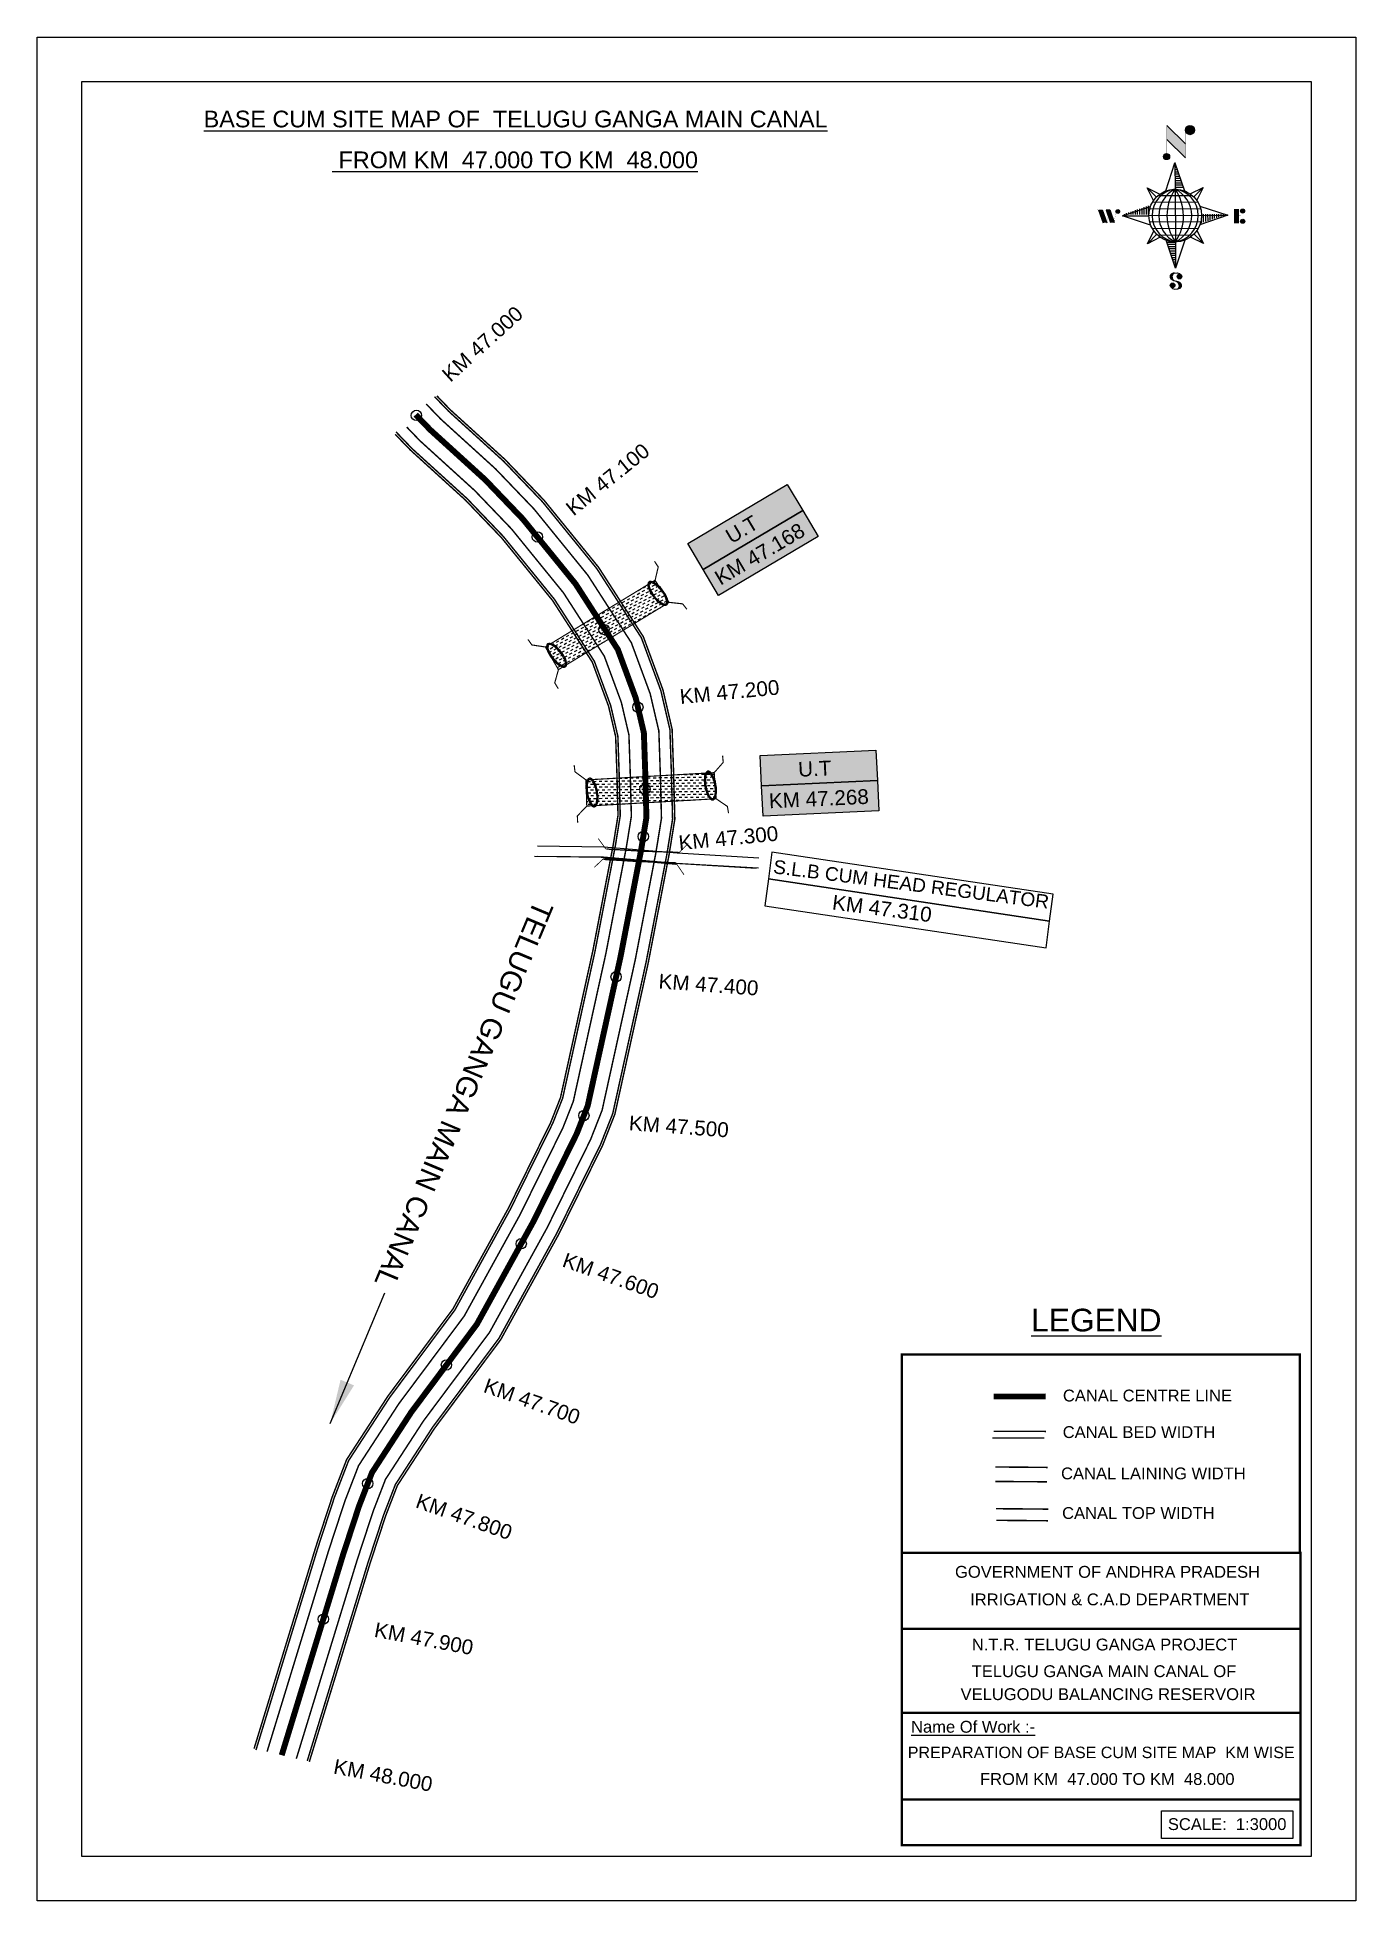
# Model space of a CAD drawing. Header units: inches. Extents: x 266041 to 266932, y 1722249 to 1723509.
import ezdxf

# ---------------------------------------------------------------- set-up
doc = ezdxf.new("R2010")
doc.units = ezdxf.units.IN
doc.header["$MEASUREMENT"] = 0
doc.header["$PDMODE"] = 32
doc.header["$PDSIZE"] = 7
doc.linetypes.add('ACAD_ISO02W100', pattern=[15, 12, -3])
for name, color, linetype in [('AQUADUCT', 1, 'Continuous'), ('bed with', 5, 'Continuous'), ('bord', 1, 'Continuous'), ('canal', 1, 'Continuous'), ('chainage', 7, 'Continuous'), ('FRAME 025', 7, 'Continuous'), ('laying', 4, 'Continuous'), ('lining', 4, 'Continuous'), ('ROAD', 6, 'Continuous'), ('SLB', 11, 'Continuous'), ('STREAM', 4, 'Continuous'), ('Stu coo', 3, 'Continuous'), ('TEXT', 7, 'Continuous'), ('top of bund', 1, 'Continuous'), ('UT', 173, 'ACAD_ISO02W100'), ('V', 6, 'Continuous'), ('ZSTU', 7, 'Continuous')]:
    doc.layers.add(name, color=color, linetype=linetype)
doc.styles.get("Standard").update_dxf_attribs({"font": 'arial.ttf'})
doc.dimstyles.get("Standard").update_dxf_attribs({"dimtxt": 0.18, "dimasz": 0.18, "dimexe": 0.18, "dimexo": 0.0625, "dimgap": 0.09, "dimtad": 0, "dimtih": 1, "dimtoh": 1, "dimdec": 4, "dimzin": 0, "dimdsep": 46, "dimtxsty": 'Standard', "dimcen": 0.09, "dimadec": 0, "dimazin": 0, "dimtfac": 1, "dimtdec": 4, "dimtofl": 0, "dimtmove": 0, "dimatfit": 3, "dimfxl": 0, "dimtolj": 1, "dimtzin": 0, "dimarcsym": 0})
pattern_1 = [(267.2971131487395, (-8720374.9383359, 50637915.13839893), (10.53672553373347, -0.4974314379093613), [])]
pattern_2 = [(357.2971131487395, (-8720374.9383359, 50637915.13839893), (0.4974314379093601, 10.53672553373348), [])]

# ---------------------------------------------------------------- blocks, each defined once
blk = doc.blocks.new('GGF')
at = {"layer": 'STREAM'}
h = blk.add_hatch(dxfattribs=at)
h.set_pattern_fill('DASH', color=256, scale=10, angle=-6.082734917303942, style=0)
h.set_pattern_definition([(353.9172650826961, (-115347.3726237068, 1016.387648081312), (1.375417949938526, 1.110506849590268), [1.25, -1.25])])
h.paths.add_polyline_path([(406186.8358267642, 1485623.894007653), (406186.3350356966, 1485618.16585714), (406185.8342446289, 1485612.437706626), (406242.6024607782, 1485608.895201602), (406242.8636284556, 1485614.639267362), (406243.1247961327, 1485620.383333121)])
at = {"layer": 'laying', "linetype": 'ByBlock', "extrusion": (0, 0, -1)}
for centre in [(406188.8340515448, 1485618.100544371), (406240.8092758137, 1485614.964376942)]:
    blk.add_ellipse(centre, major_axis=(0.4022038884711088, -6.365555352701567), ratio=0.3887167828476952, dxfattribs=at)
at = {"layer": 'laying', "linetype": 'ByBlock'}
for points in [[(406189.2044231551, 1485612.238788546), (406189.1301593552, 1485612.234096231), (406189.0528622998, 1485612.245618227), (406188.8631006061, 1485612.324588027), (406188.7519765225, 1485612.394145026), (406188.5122836892, 1485612.610022701), (406188.3845252309, 1485612.755754402), (406187.9901122551, 1485613.318903608), (406187.7273521348, 1485613.85898441), (406187.2895556467, 1485615.151754198), (406187.1131680161, 1485615.903753204), (406186.8806331598, 1485617.489787864), (406186.8243655579, 1485618.323341603), (406186.8412834518, 1485619.932858505), (406186.9146281564, 1485620.708349793), (406187.1740924141, 1485622.067517512), (406187.3614922329, 1485622.65073727), (406187.7140922088, 1485623.356040432), (406187.8630650354, 1485623.567618286), (406188.1141012118, 1485623.821781273), (406188.2175726035, 1485623.889167762), (406188.3951326545, 1485623.961233407), (406188.4694103668, 1485623.970225642), (406188.6399464445, 1485623.94807565), (406188.7398646418, 1485623.913414563), (406188.9754422541, 1485623.761023998), (406189.1085637353, 1485623.642922326), (406189.3815283708, 1485623.318037364), (406189.5211763898, 1485623.111945711), (406189.9516964495, 1485622.33059618), (406190.2214699374, 1485621.608086816), (406190.6248590543, 1485619.961048005), (406190.7595287117, 1485619.037350996), (406190.8632364098, 1485617.186895084), (406190.8321935693, 1485616.26108243), (406190.6143732872, 1485614.607066808), (406190.4262052957, 1485613.879561222), (406190.055177624, 1485613.01905299), (406189.9016287614, 1485612.765040143), (406189.6325239488, 1485612.445281366), (406189.5169377527, 1485612.35368761), (406189.3392356181, 1485612.260876767), (406189.2716159608, 1485612.243034084), (406189.2044231551, 1485612.238788546)], [(406241.179647424, 1485609.102621116), (406241.1053836241, 1485609.097928802), (406241.0280865688, 1485609.109450798), (406240.838324875, 1485609.188420597), (406240.7272007914, 1485609.257977597), (406240.4875079581, 1485609.473855271), (406240.3597494998, 1485609.619586973), (406239.965336524, 1485610.182736179), (406239.7025764037, 1485610.722816981), (406239.2647799156, 1485612.015586769), (406239.088392285, 1485612.767585774), (406238.8558574287, 1485614.353620435), (406238.7995898268, 1485615.187174174), (406238.8165077207, 1485616.796691076), (406238.8898524253, 1485617.572182364), (406239.149316683, 1485618.931350083), (406239.3367165019, 1485619.514569841), (406239.6893164777, 1485620.219873002), (406239.8382893043, 1485620.431450857), (406240.0893254807, 1485620.685613844), (406240.1927968724, 1485620.753000333), (406240.3703569234, 1485620.825065977), (406240.4446346357, 1485620.834058213), (406240.6151707135, 1485620.811908221), (406240.7150889107, 1485620.777247134), (406240.950666523, 1485620.624856569), (406241.0837880042, 1485620.506754897), (406241.3567526398, 1485620.181869935), (406241.4964006587, 1485619.975778282), (406241.9269207185, 1485619.194428751), (406242.1966942063, 1485618.471919387), (406242.6000833233, 1485616.824880576), (406242.7347529806, 1485615.901183567), (406242.8384606787, 1485614.050727655), (406242.8074178382, 1485613.124915001), (406242.5895975561, 1485611.470899379), (406242.4014295646, 1485610.743393793), (406242.0304018929, 1485609.882885561), (406241.8768530303, 1485609.628872714), (406241.6077482177, 1485609.309113937), (406241.4921620216, 1485609.21752018), (406241.314459887, 1485609.124709338), (406241.2468402297, 1485609.106866655), (406241.179647424, 1485609.102621116)]]:
    blk.add_open_spline(points, degree=3, knots=[0, 0, 0, 0, 0.1890722348827286, 0.1890722348827286, 0.3781444697654573, 0.3781444697654573, 0.567216704648186, 0.567216704648186, 0.9642381621637766, 0.9642381621637766, 1.361259619679367, 1.361259619679367, 1.758281077194958, 1.758281077194958, 2.155302534710549, 2.155302534710549, 2.552323992226139, 2.552323992226139, 2.807761081817867, 2.807761081817867, 3.012439963152372, 3.012439963152372, 3.217118844486876, 3.217118844486876, 3.421797725821381, 3.421797725821381, 3.626476607155885, 3.626476607155885, 3.831155488490389, 3.831155488490389, 4.280922883927905, 4.280922883927905, 4.730690279365422, 4.730690279365422, 5.180457674802938, 5.180457674802938, 5.630225070240454, 5.630225070240454, 5.896844194109022, 5.896844194109022, 6.112115499412711, 6.112115499412711, 6.283185307179586, 6.283185307179586, 6.283185307179586, 6.283185307179586], dxfattribs=at)
at = {"layer": 'UT', "ltscale": 0.2, "const_width": 0.4999999999999999}
for points in [[(406181.0067191261, 1485605.627956516), (406181.2043290924, 1485608.621441158), (406185.8342446289, 1485612.437706626), (406186.3350356966, 1485618.16585714), (406186.8358267643, 1485623.894007653), (406182.485284513, 1485628.02592998), (406182.4731358847, 1485631.025905382)], [(406186.8358267643, 1485623.894007653), (406243.1247961327, 1485620.383333121)], [(406247.6637609265, 1485627.388723734), (406247.5913202798, 1485624.389598469), (406243.1247961327, 1485620.383333121), (406242.8636284556, 1485614.639267362), (406242.6024607783, 1485608.895201602), (406247.1217425518, 1485604.948545771), (406247.2591485833, 1485601.95169416)], [(406185.8342446289, 1485612.437706626), (406242.6024607783, 1485608.895201602)]]:
    blk.add_lwpolyline(points, dxfattribs=at)
blk = doc.blocks.new('*X3')
at = {"color": 0, "linetype": 'Continuous'}
for p, q in [((6321.563175437702, 239.2074203663178), (6322.581924588794, 240.2261695174094)), ((6321.571094283617, 239.3921159075293), (6322.524536642279, 240.3455582661906)), ((6321.579013129532, 239.5768114487408), (6322.467148695763, 240.4649470149719)), ((6321.586931975447, 239.7615069899523), (6322.409760749248, 240.5843357637531)), ((6321.594850821361, 239.9462025311638), (6322.352372802732, 240.7037245125344)), ((6321.602769667276, 240.1308980723753), (6322.294984856217, 240.8231132613157)), ((6321.610688513191, 240.3155936135868), (6322.322610836808, 241.0275159372032)), ((6321.618607359106, 240.5002891547983), (6322.339575221931, 241.2212570176224)), ((6321.670405508729, 239.1378737420482), (6322.639312535309, 240.1067807686281)), ((6321.756101028845, 239.046792566867), (6322.694551492757, 239.9852430307802)), ((6321.767025283511, 240.8254837745006), (6322.356539607053, 241.4149980980416)), ((6321.841796548961, 238.9557113916858), (6322.784401525116, 239.8983163678416)), ((6321.927492069076, 238.8646302165046), (6322.874251557474, 239.8113897049031)), ((6322.013187589191, 238.7735490413234), (6322.964101589832, 239.7244630419646)), ((6322.075863133939, 241.3110983202248), (6322.373503992176, 241.6087391784607)), ((6322.098883109306, 238.6824678661422), (6323.053951622191, 239.637536379026)), ((6322.184578629423, 238.591386690961), (6323.143801654548, 239.5506097160875)), ((6322.270274149538, 238.5003055157798), (6323.233651686906, 239.463683053149)), ((6322.405772691616, 238.4590273625623), (6323.316199320379, 239.3694539913255)), ((6322.536564177177, 238.4130421528257), (6323.436926723143, 239.3134046987925)), ((6322.667355662737, 238.3670569430892), (6323.557654125907, 239.2573554062594)), ((6322.798147148297, 238.3210717333527), (6323.67838152867, 239.2013061137264)), ((6322.928938633857, 238.2750865236161), (6323.799108931434, 239.1452568211934)), ((6323.059730119417, 238.2291013138795), (6323.919836334197, 239.0892075286604)), ((6323.190521604977, 238.183116104143), (6324.040563736961, 239.0331582361274)), ((6323.334898284248, 238.1507160881169), (6324.161291139725, 238.9771089435944)), ((6323.500484499982, 238.1395256085544), (6324.282018542488, 238.9210596510615)), ((6323.666070715716, 238.1283351289918), (6324.389078986148, 238.8513433994243)), ((6323.83165693145, 238.1171446494292), (6324.558435473549, 238.8439231915289)), ((6324.097210919775, 238.2059219424567), (6324.727791960951, 238.8365029836336)), ((6324.341779298861, 238.2737136262468), (6324.897148448353, 238.8290827757383)), ((6324.586347677948, 238.341505310037), (6325.066504935754, 238.821662567843)), ((6324.830916057034, 238.4092969938271), (6325.235861423155, 238.8142423599477)), ((6325.075484436121, 238.4770886776172), (6325.405217910557, 238.8068221520524)), ((6325.401209342145, 238.6260368883443), (6325.574574397958, 238.7994019441571))]:
    blk.add_line(p, q, dxfattribs=at)
blk = doc.blocks.new('*X2')
at = {"color": 0, "linetype": 'Continuous'}
for p, q in [((6324.425409812192, 240.3018877878409), (6324.530098087213, 240.4065760628617)), ((6324.560821561592, 240.2605228419445), (6324.762767368324, 240.4624686486762)), ((6324.696233310992, 240.2191578960481), (6324.995436649435, 240.5183612344908)), ((6324.831645060392, 240.1777929501517), (6325.228105930546, 240.5742538203053)), ((6324.967056809793, 240.1364280042552), (6325.451206401633, 240.6205775960956)), ((6325.102468559193, 240.0950630583588), (6325.626700194168, 240.619294693334)), ((6325.231508829004, 240.0473266328736), (6325.802193986703, 240.6180117905725)), ((6325.335045025791, 239.9740861343645), (6325.976788801136, 240.6158299097086)), ((6325.438581222579, 239.9008456358553), (6326.100204563527, 240.5624689768027)), ((6325.542117419366, 239.8276051373462), (6326.223620325917, 240.5091080438968)), ((6325.645653616154, 239.754364638837), (6326.347036088308, 240.455747110991)), ((6325.749189812941, 239.6811241403279), (6326.470451850699, 240.4023861780851)), ((6325.852726009729, 239.6078836418188), (6326.593867613089, 240.3490252451792)), ((6325.951486090436, 239.5298670272285), (6326.71728337548, 240.2956643122733)), ((6326.036566250415, 239.4381704919113), (6326.840699137871, 240.2423033793674)), ((6326.121646410395, 239.346473956594), (6326.964114900262, 240.1889424464615)), ((6326.206726570374, 239.2547774212767), (6327.055858370612, 240.1039092215148)), ((6326.291806730354, 239.1630808859595), (6327.135785134496, 240.0070592901021)), ((6326.376886890333, 239.0713843506422), (6327.21571189838, 239.9102093586895)), ((6326.461967050313, 238.9796878153249), (6327.295638662264, 239.8133594272769)), ((6326.547047210292, 238.8879912800077), (6327.375565426148, 239.7165094958642)), ((6326.632127370272, 238.7962947446904), (6327.455492190032, 239.6196595644516)), ((6326.717207530251, 238.7045982093731), (6327.535418953916, 239.5228096330389)), ((6326.788410008449, 236.4777036487165), (6327.354219516036, 237.0435131563033)), ((6326.792225928501, 238.6028399123283), (6327.6153457178, 239.4259597016263)), ((6326.838137672734, 238.4719749612643), (6327.695272481684, 239.3291097702136)), ((6326.884049416966, 238.3411100102004), (6327.775199245568, 239.2322598388009)), ((6326.916746160023, 236.7828164955863), (6327.582476853365, 237.4485471889285)), ((6326.9299611612, 238.2102450591364), (6327.853734496604, 239.1340183945408)), ((6326.975872905432, 238.0793801080725), (6327.849127438164, 238.952634640804)), ((6327.003134980726, 237.9298654880686), (6327.844520379724, 238.7712508870673)), ((6327.012515933215, 237.7624697452613), (6327.839913321284, 238.5898671333306)), ((6327.021896885704, 237.5950740024541), (6327.835306262844, 238.4084833795939)), ((6327.031277838193, 237.4276782596467), (6327.830699204404, 238.2270996258572)), ((6327.040658790683, 237.2602825168395), (6327.826092145964, 238.0457158721205)), ((6327.045082311595, 237.087929342456), (6327.810734190693, 237.8535812215537))]:
    blk.add_line(p, q, dxfattribs=at)
blk = doc.blocks.new('H')
at = {"layer": 'bord', "extrusion": (0.0004278845142637609, 0.00479197890903182, 0.9999884268595202)}
h = blk.add_hatch(dxfattribs=at)
h.set_pattern_fill('LINE', color=8, scale=84.38768555040302, angle=-2.702886851260515, style=0)
h.set_pattern_definition(pattern_2)
h.paths.add_polyline_path([(-492.4668010775931, 785.5898788240738, -0.090992046448718), (-447.9625593584497, 775.2324968557805), (-486.4976985411486, 912.0312741750386)])
h = blk.add_hatch(dxfattribs=at)
h.set_pattern_fill('LINE', color=8, scale=84.38768555040302, angle=-92.70288685126052, style=0)
h.set_pattern_definition(pattern_1)
h.paths.add_polyline_path([(-624.8772989658173, 665.1175860036165, -0.09099204644210665), (-614.5199170010164, 709.6218277204316), (-751.3186943142209, 671.0866885515861)])
h = blk.add_hatch(dxfattribs=at)
h.set_pattern_fill('LINE', color=8, scale=84.38768555040302, angle=-92.70288685126052, style=0)
h.set_pattern_definition(pattern_1)
h.paths.add_polyline_path([(-245.5531129193259, 647.210278397426), (-371.9945082624909, 653.17938094493, -0.09099204644878103), (-382.3518902289215, 608.6751392250881)])
h = blk.add_hatch(dxfattribs=at)
h.set_pattern_fill('LINE', color=8, scale=84.38768555040302, angle=-2.702886851260515, style=0)
h.set_pattern_definition(pattern_2)
h.paths.add_polyline_path([(-504.4050061509479, 532.7070881242398, -0.090992046448718), (-548.909247870557, 543.064470092766), (-510.3741086877417, 406.2656927765347)])
at = {"layer": 'bord', "extrusion": (0.0004278845142637604, 0.00479197890903182, 0.9999884268595203)}
for p, q in [((-516.2384251924814, 1087.08582315594, -1217.145331720205), (-431.5311611755169, 993.9857607749291, -1216.735438367611)), ((-519.3860571105615, 1020.408509141766, -1216.824464901347), (-434.678793075087, 927.3084467682056, -1216.414571548796)), ((-538.2690597721958, 773.6536562892143, -1215.633927328097), (-487.0181812191731, 906.212239655666, -1216.291082326422)), ((-487.0181812191731, 906.212239655666, -1216.291082326422), (-492.9870239489828, 779.7722960542887, -1215.682623766277)), ((-487.0181812191731, 906.212239655666, -1216.291082326422), (-448.4827650671941, 769.4150330077391, -1215.652034309381)), ((-626.736305744329, 793.7732813858893, -1215.692487060367), (-566.811349663476, 760.1895317081362, -1215.557193835181)), ((-626.736305744329, 793.7732813858893, -1215.692487060367), (-584.1428260545363, 746.9596384149045, -1215.486379775655)), ((-598.946746484784, 730.9517588270828, -1215.4033350249), (-626.736305744329, 793.7732813858893, -1215.692487060367)), ((-421.3357812265749, 753.3219341966324, -1215.586531535218), (-358.5136001041974, 781.1110481221694, -1215.746578873753)), ((-358.5136001041974, 781.1110481221694, -1215.746578873753), (-405.3276889660046, 738.5181495659053, -1215.522440984547)), ((-358.5136001041974, 781.1110481221694, -1215.746578873753), (-392.0976094479556, 721.1868434431963, -1215.445049781629)), ((-864.6667208376457, 700.9117660832126, -1215.145683569252), (-846.8602190883248, 637.7003116968554, -1214.850391321915)), ((-846.885899517627, 700.0723706756253, -1215.149269383754), (-829.079397758178, 636.8609162860084, -1214.853977136408)), ((-829.1050781964441, 699.2329752675723, -1215.152855198257), (-811.2985764592304, 636.0215208844747, -1214.857562950931)), ((-829.1050781964441, 699.2329752675723, -1215.152855198257), (-811.3242568973801, 698.393579858588, -1215.156441012743)), ((-811.3242568973801, 698.393579858588, -1215.156441012743), (-793.5177551378147, 635.1821254740935, -1214.861148765422)), ((-751.8386587080895, 665.2704204607289, -1215.023166955395), (-615.0399729244527, 703.8051171880215, -1215.266361263119)), ((-751.8386587080895, 665.2704204607289, -1215.023166955395), (-625.3972626964678, 659.3013864478562, -1215.048666080719)), ((-619.2784603905748, 614.0198538512923, -1214.834293591338), (-751.8386587080895, 665.2704204607289, -1215.023166955395)), ((-246.0730746499612, 641.3942844460253, -1215.12516345687), (-382.8717604242847, 602.859587718267, -1214.881969149149)), ((-378.6332729603746, 692.6448510554619, -1215.314036820931), (-246.0730746499612, 641.3942844460253, -1215.12516345687)), ((-372.5144706616993, 647.363318458898, -1215.099664331546), (-246.0730746499612, 641.3942844460253, -1215.12516345687)), ((-213.4791469212505, 669.2951450282708, -1215.272811938016), (-216.710715676134, 600.8397693103179, -1214.943388670676)), ((-197.1518122339039, 599.9164343632292, -1214.947333066632), (-193.9202434780891, 668.3718100786209, -1215.276756333961)), ((-639.398133254319, 525.5536567845847, -1214.401751538512), (-605.8141239105607, 585.4778614635579, -1214.703280630637)), ((-639.398133254319, 525.5536567845847, -1214.401751538512), (-592.5840443923953, 568.1465553403832, -1214.625889427719)), ((-576.5759521321743, 553.3427707091905, -1214.561798877043), (-639.398133254319, 525.5536567845847, -1214.401751538512)), ((-510.8935521394596, 400.4524652508553, -1213.857248085843), (-549.4289682914387, 537.2496718976181, -1214.496296102879)), ((-371.1754276144202, 512.8914235194679, -1214.455843351893), (-431.1003836950404, 546.475173198618, -1214.591136577086)), ((-371.1754276144202, 512.8914235194679, -1214.455843351893), (-413.7689073036308, 559.7050664918497, -1214.661950636613)), ((-398.9649868734996, 575.7129460782744, -1214.74499538736), (-371.1754276144202, 512.8914235194679, -1214.455843351893)), ((-459.6426735860878, 533.0110486173071, -1214.514403084168), (-510.8935521394596, 400.4524652508553, -1213.857248085843)), ((-504.9247094094171, 526.8924088519998, -1214.465706645989), (-510.8935521394596, 400.4524652508553, -1213.857248085843))]:
    blk.add_line(p, q, dxfattribs=at)
at = {"layer": 'bord', "color": 8, "linetype": 'ByBlock', "extrusion": (0.0004278845142637604, 0.00479197890903182, 0.9999884268595203)}
for p, q in [((-386.4701403837535, 711.3830894059502, -1215.400477790083), (-605.4730712235323, 721.7215742594562, -1215.35631111762)), ((-410.8462962137419, 744.2142448802479, -1215.547375515144), (-578.1125475389999, 752.110393114388, -1215.51364266185)), ((-492.9872379411827, 779.772306161467, -1215.682623723144), (-504.9247094094171, 526.8924088519998, -1214.465706645989)), ((-372.5145726100891, 647.3634304928128, -1215.099664824794), (-625.3973747401615, 659.3012845208868, -1215.048665544341)), ((-378.0217974673142, 615.9429816137999, -1214.946740470406), (-622.87451776542, 627.5017590741627, -1214.897360629442)), ((-375.037429585529, 679.1629559395369, -1215.250969739694), (-619.8901498829364, 690.7217333998997, -1215.201589898729)), ((-392.4388761268347, 584.9431407540105, -1214.792019251512), (-611.441806967312, 595.2816256079823, -1214.747852579053)), ((-419.7993998112506, 554.5543218990788, -1214.634687707282), (-587.06565113744, 562.4504701336846, -1214.600954853988))]:
    blk.add_line(p, q, dxfattribs=at)
at = {"layer": 'bord', "extrusion": (0.0004278845142637604, 0.00479197890903182, 0.9999884268595203)}
for points, const_width, elevation in [([(-522.0131121619479, 959.550775259228), (-515.7175743466119, 1092.906934415961)], 1.60540055982536, -1212.142843617219), ([(-434.158262363472, 933.1277235058805), (-427.8627245295095, 1066.483882669366)], 1.60540055982536, -1212.142843617219), ([(-870.0736340994383, 707.00824508073), (-846.3658724653925, 705.889038352192)], 0.6421602239301444, -1212.142843617219), ([(-828.5594987093612, 642.6768581911618), (-855.2307305332708, 643.935965762368)], 0.6421602239301444, -1212.142843617219), ([(-828.5594987093612, 642.676858191162), (-820.953748198869, 677.9586989512691)], 0.6421602239301444, -1212.142843617223), ([(-810.7786774830411, 641.8374531447001), (-784.1074456587239, 640.5783455765209)], 0.6421602239301444, -1212.142843617222), ([(-792.9978562549747, 640.9980480956772), (-781.589230506466, 693.9208092413096)], 0.6421602239301444, -1212.142843617218), ([(-222.7385766651839, 675.5731321041832), (-173.8413183107752, 673.2647682324088)], 0.7063762463231584, -1212.142843617221), ([(-194.785239975681, 644.8497587676384), (-185.0057882997701, 644.3880859934699)], 0.7063762463231584, -1212.14284361722), ([(-177.0730277270245, 604.8086065300355), (-225.9702860934822, 607.1169704015771)], 0.7063762463231584, -1212.142843617222)]:
    blk.add_lwpolyline(points, dxfattribs=dict(at, const_width=const_width, elevation=elevation))
for points, const_width, elevation in [([(-413.6616245851993, 1073.140134249887, 1), (-397.6117714248124, 1057.729118476532, 1)], 22.25077962579039, -1212.14284361722), ([(-530.3419430367337, 949.5474510251247, 1), (-519.6420409089901, 939.2734405104861, 1)], 14.83385308386026, -1212.142843617223), ([(-775.9087905502321, 696.5833098740303, 1), (-769.4888492682775, 690.418903565154, 1)], 8.900311850316152, -1212.142843617216), ([(-177.8339587833615, 666.8757400336997, 1), (-170.7720233739972, 660.0948930920731, 1)], 9.790343035347762, -1212.142843617223), ([(-180.1423226412179, 617.9784816729323, 1), (-173.0803872516442, 611.1976347345654, 1)], 9.790343035347762, -1212.142843617219), ([(-489.8397168474219, 361.7280028313068, 1), (-498.0671858660056, 369.1142257457323, 1)], 11.05656073458609, -1212.142843617215), ([(-525.1949096693778, 321.5505605205689, 1), (-533.4223786795214, 328.9367834347616, 1)], 11.05656073458609, -1212.142843617218)]:
    blk.add_lwpolyline(points, format="xyb", close=True, dxfattribs=dict(at, const_width=const_width, elevation=elevation))
for points, elevation in [([(-537.0436544864716, 317.3909783906986), (-530.686771839954, 310.4778530870033), (-519.7848077441001, 306.8033377354246), (-504.8555995545785, 306.8996049665207), (-493.8614930827366, 309.9751672386152), (-486.3299612487816, 317.6739007300386), (-486.5193926708707, 325.7780890813514), (-490.6180678635317, 333.2605072774198), (-493.5031616341619, 336.2254691210802), (-502.816804350885, 340.8534958871466), (-522.4580017436219, 347.2728260433129), (-530.4257294404489, 351.5824209563287), (-533.6858260648524, 354.5525017987891), (-537.4013079778782, 362.629807892173), (-536.9549017110166, 373.3508360361672), (-530.0284934418471, 380.6827556172281), (-520.0052991440441, 384.0716307398478), (-503.5000552259427, 384.2213990291513), (-492.5323047870551, 379.8708521119993), (-487.1463343054379, 373.2710396641844)], -1212.142843617219), ([(-522.4539065143929, 347.5728294925347), (-526.1949835211592, 353.7751140225195), (-527.7518298353394, 360.6227161141025), (-527.9156661629893, 370.6019260344024), (-525.8991041315983, 375.4503632916039), (-521.3202371541029, 381.1640017041664), (-514.5251386848048, 384.3718976443916)], -1212.142843617221), ([(-504.8555995545785, 306.8996049665207), (-499.0047943263154, 312.3708361831504), (-496.9585419834797, 319.3942984564654), (-497.4612851235933, 326.5275708001649), (-501.2415295758961, 335.3559093211365), (-509.2361390522836, 343.1915685721062)], -1212.142843617219)]:
    blk.add_lwpolyline(points, dxfattribs=dict(at, elevation=elevation))
for centre, radius in [((-405.6366979898718, 1065.434626361347, -1212.142843617228), 22.25077962579068), ((-524.9919919744626, 944.4104457636145, -1212.142843617225), 14.83385308386045), ((-498.4359036135794, 659.1484834742021, -1212.142843617229), 126.5822129822759), ((-772.6988199003781, 693.5011067149355, -1212.142843617225), 8.900311850316273), ((-174.3029910778062, 663.4853165630027, -1212.142843617225), 9.7903430353479), ((-176.6113549475952, 614.5880582008385, -1212.142843617227), 9.7903430353479), ((-493.9534513636986, 365.4211142832808, -1212.142843617226), 11.05656073458623), ((-529.3086441806488, 325.2436719765011, -1212.142843617227), 11.05656073458623)]:
    blk.add_circle(centre, radius, dxfattribs=at)
at = {"layer": 'bord', "color": 8, "linetype": 'ByBlock', "extrusion": (0.0004278845142637604, 0.00479197890903182, 0.9999884268595203)}
for centre, radius, start, end in [((-481.5018944916621, 658.3490694805806, -1212.142843617225), 127.7124113124745, 94.925359787212, 259.6690604518324), ((-436.7958279077627, 656.2386032006533, -1212.142843617224), 140.8227119427793, 113.2864437035868, 241.3079765329169), ((-315.8862391595549, 650.5307512261786, -1212.142843617227), 222.3100112361417, 142.5891607921548, 212.0052594442485), ((-560.0761933124097, 662.0583738566748, -1212.142843617224), 140.8227119427793, 293.2864437035868, 61.30797653291689), ((-680.9857820597445, 667.7662258302183, -1212.142843617228), 222.3100112361417, 322.5891607921548, 32.00525944424854), ((-515.3701267285685, 659.9479075753505, -1212.142843617227), 127.7124113124745, 274.925359787212, 79.66906045183244)]:
    blk.add_arc(centre, radius, start, end, dxfattribs=at)
at = {"layer": 'bord', "extrusion": (0.0004278845142637604, 0.00479197890903182, 0.9999884268595203)}
for points in [[(-515.7175743148887, 1092.906934417125, -1212.142843617227), (-431.0104934413977, 999.8058030862261, -1212.142843617227), (-518.8653432401063, 1026.22885483189, -1212.142843617227), (-434.1582623484545, 933.1277235084416, -1212.142843617227)], [(-864.1466936911305, 706.7284433981881, -1212.142843617225), (-846.3658724649268, 705.889038353589, -1212.142843617225), (-846.34031992468, 643.5162632348297, -1212.142843617225), (-828.5594986876497, 642.6768581867381, -1212.142843617225)], [(-828.5850512369768, 705.049633307593, -1212.142843617229), (-810.804230031204, 704.2102282608984, -1212.142843617229), (-810.778677482168, 641.8374531481927, -1212.142843617229), (-792.9978562541016, 640.9980480994025, -1212.142843617229)], [(-193.4002216503151, 674.1881137788835, -1212.142843617225), (-196.6319310673212, 605.7319520774413, -1212.142843617225), (-212.9591249906118, 675.1114593302475, -1212.142843617225), (-216.1908344065701, 606.6552976257785, -1212.142843617225)]]:
    blk.add_solid(points, dxfattribs=at)
at = {"layer": 'bord', "extrusion": (0.0004278845142637604, 0.00479197890903182, 0.9999884268595203), "xscale": 7.977342409717546, "yscale": 7.977342408231451, "zscale": 7.977342408476333, "rotation": 138.0840426661453}
for name, p in [('*X2', (38300.50170925955, -31929.38484708802, -1212.14284361722)), ('*X3', (38314.39702652739, -31950.87734303279, -1212.142843617221))]:
    blk.add_blockref(name, p, dxfattribs=at)
blk = doc.blocks.new('FGDFGDFG6YURT')
at = {"layer": 'ROAD', "color": 1, "linetype": 'Continuous', "lineweight": 25}
for points in [[(386103.5284786596, 1482907.418250796, 0), (386134.4943898718, 1482913.048692988, 0), (386162.3338302057, 1482917.432879298, 0), (386187.03831635, 1482923.149040827, 0)], [(386104.349895274, 1482907.665549859, 0), (386135.2697901193, 1482913.287625029, 0), (386163.2020570702, 1482917.686429777, 0), (386188.0436620642, 1482923.434318075, 0)], [(386104.2356023123, 1482903.529261708, 0), (386135.1554971575, 1482909.151336877, 0), (386163.0877641085, 1482913.550141626, 0), (386187.9293691025, 1482919.298029924, 0)]]:
    blk.add_polyline3d(points, dxfattribs=at)
at = {"layer": 'SLB'}
for points, const_width in [([(386134.5918138346, 1482913.396780385), (386134.2422434629, 1482913.414116911), (386130.6310287907, 1482916.63665141)], 0.2999999999999999), ([(386134.5918138346, 1482913.396780385), (386148.2388681522, 1482915.445660189), (386161.8187230226, 1482917.900765421)], 0.4999999999999999), ([(386161.9926194173, 1482918.187514973), (386148.4127645467, 1482915.732409741), (386134.9121982792, 1482912.873264684)], 0.4999999999999999), ([(386161.8187230226, 1482917.900765421), (386162.1664906862, 1482917.940232523), (386164.805117545, 1482921.997725382)], 0.2999999999999999), ([(386134.7979053175, 1482908.736976533), (386134.4514698859, 1482908.687151922), (386131.9350661394, 1482904.552746017)], 0.2999999999999999), ([(386161.8783264555, 1482914.051226821), (386148.298471585, 1482911.59612159), (386134.7979053175, 1482908.736976533)], 0.4999999999999999), ([(386161.8783264555, 1482914.051226821), (386162.2282584353, 1482914.044326869), (386165.9340047213, 1482910.930961412)], 0.2999999999999999)]:
    blk.add_lwpolyline(points, dxfattribs=dict(at, const_width=const_width))

msp = doc.modelspace()

# ---------------------------------------------------------------- hatches: boundary and pattern name
at = {"layer": 'ZSTU'}
h = msp.add_hatch(color=135, dxfattribs=at)
h.set_gradient(color1=(141, 177, 78), color2=(107, 135, 59), one_color=1, tint=0.3799999952316284, name='CYLINDER')
h.paths.add_polyline_path([(266480.6960201651, 1723166.67074332), (266491.1389965349, 1723149.071309101), (266558.4305030823, 1723189.046663278), (266547.9875267131, 1723206.646097496)])
h.paths.add_polyline_path([(266509.3706546208, 1723162.589992441), (266533.0968660511, 1723176.668414641), (266525.3118762502, 1723189.78837307), (266501.5856648199, 1723175.70995087)], flags=24)
h = msp.add_hatch(color=252, dxfattribs=at)
h.set_gradient(color1=(167, 88, 159), color2=(127, 67, 121), one_color=1, tint=0.3799999952316284, name='CYLINDER')
h.paths.add_polyline_path([(266568.8734794508, 1723171.44722906), (266558.4305030823, 1723189.046663278), (266491.138996535, 1723149.071309101), (266501.5819729043, 1723131.471874883)])
h.paths.add_polyline_path([(266502.008272186, 1723134.480230039), (266564.5047967188, 1723171.563793126), (266556.6884789911, 1723184.736548167), (266494.1919544584, 1723147.652985081)], flags=24)
h = msp.add_hatch(color=135, dxfattribs=at)
h.set_gradient(color1=(141, 177, 78), color2=(107, 135, 59), one_color=1, tint=0.3799999952316284, name='CYLINDER')
h.paths.add_polyline_path([(266529.7028587897, 1723023.268618642), (266530.6338514263, 1723002.825304503), (266608.8208726982, 1723006.426068254), (266607.8898800618, 1723026.869382392)])
h.paths.add_polyline_path([(266553.0825566914, 1723006.172510461), (266580.6426695688, 1723007.427603548), (266579.9486367618, 1723022.667606626), (266552.3885238844, 1723021.412513539)], flags=24)
h = msp.add_hatch(color=252, dxfattribs=at)
h.set_gradient(color1=(167, 88, 159), color2=(127, 67, 121), one_color=1, tint=0.3799999952316284, name='CYLINDER')
h.paths.add_polyline_path([(266609.7518653338, 1722985.982754116), (266608.8208726982, 1723006.426068254), (266530.6338514264, 1723002.825304503), (266531.5648440625, 1722982.381990365)])
h.paths.add_polyline_path([(266533.3568444584, 1722984.835694992), (266605.9521374586, 1722988.141699245), (266605.255311763, 1723003.443030303), (266532.6600187628, 1723000.137026051)], flags=24)

# ---------------------------------------------------------------- linework, layer by layer
at = {"linetype": 'ByBlock'}
for points in [[(266041.1109430346, 1722249.011246685), (266041.1109430346, 1723509.011246685), (266932.1109430346, 1723509.011246685), (266932.1109430346, 1722249.011246685)], [(266902.1109430346, 1723479.011246685), (266902.1109430346, 1722279.011246685), (266071.1109430346, 1722279.011246685), (266071.1109430346, 1723479.011246685)]]:
    msp.add_lwpolyline(points, close=True, dxfattribs=at)
for p in [(266297.3115690657, 1723253.31092798), (266379.096750609, 1723171.121279954), (266446.9904748978, 1723056.084937108), (266450.6503753548, 1722968.543472962), (266432.3104853112, 1722873.81120413), (266410.4919578162, 1722779.893982558), (266368.1384475798, 1722693.254552346), (266317.6401293114, 1722611.267411088), (266264.4289215661, 1722531.064434291), (266234.4220543742, 1722439.380680678)]:
    msp.add_point(p)
at = {"color": 2}
for p in [(266424.1026878097, 1723108.553859242), (266451.8026878097, 1723000.523859242)]:
    msp.add_point(p, dxfattribs=at)
at = {"layer": 'bed with', "const_width": 1}
for points in [[(266303.9070856245, 1723261.095099754), (266313.8049958956, 1723250.81033054), (266350.8709954305, 1723217.09605437), (266376.8119171486, 1723190.026156954), (266413.1384848959, 1723145.32795915), (266442.5905028494, 1723099.605880902), (266455.3015665995, 1723065.147621349), (266461.1648178833, 1723039.970318839), (266462.0950896967, 1723012.819894216), (266462.9393450218, 1722980.914680444), (266459.1668040483, 1722957.65312566), (266445.2060775636, 1722885.175201487), (266422.8131252836, 1722783.484093692), (266414.9561182024, 1722763.523392657), (266385.4534808622, 1722703.663788653), (266346.725872645, 1722633.300540181), (266302.0995854849, 1722573.439366816), (266276.3984733243, 1722533.887088296), (266268.0907668681, 1722512.365370774), (266257.321816516, 1722479.532046497), (266216.157744128, 1722344.997446794)], [(266290.7756420963, 1723245.464837563), (266299.6463797239, 1723236.247387944), (266336.696380189, 1723202.547664114), (266361.5814584708, 1723176.579561531), (266396.6788907236, 1723133.393759334), (266424.3168727701, 1723090.487837582), (266435.8178090199, 1723059.310097135), (266440.9445577361, 1723037.295399645), (266441.8042859228, 1723012.203824268), (266442.5960305976, 1722982.28303804), (266439.176571571, 1722961.198592824), (266425.3232980559, 1722889.278516998), (266403.3342503359, 1722789.421624792), (266396.3752574171, 1722771.742325827), (266367.4478947573, 1722713.049929831), (266329.6155029744, 1722644.313178303), (266285.4337901345, 1722585.048351668), (266258.2229022952, 1722543.172630188), (266248.9646087515, 1722519.18834771), (266237.9695591035, 1722485.665671987), (266196.4163154022, 1722349.859162003)], [(266721.7051959657, 1722561.919744349), (266719.6498755887, 1722561.947302845), (266686.8575407143, 1722561.924283459), (266686.6210873554, 1722561.933450703)], [(266722.8256501207, 1722566.325002268), (266719.6779547165, 1722566.367207731), (266687.5187139587, 1722566.344632762)]]:
    msp.add_lwpolyline(points, dxfattribs=at)
at = {"layer": 'canal', "color": 6, "const_width": 4}
for points in [[(266722.6689824183, 1722589.941687464), (266720.0674745272, 1722589.976569443), (266687.4725102915, 1722589.953688606)], [(266687.4725102915, 1722589.953688606), (266722.6689824183, 1722589.941687464)]]:
    msp.add_lwpolyline(points, dxfattribs=at)
at = {"layer": 'FRAME 025', "lineweight": -3, "const_width": 1.636994106223717}
for points in [[(266625.3116749929, 1722618.414006219), (266894.4198401674, 1722618.414006219), (266894.4198401674, 1722484.185652291), (266625.3116749929, 1722484.185652291)], [(266625.311674993, 1722484.185652291), (266894.7853753933, 1722484.185652291), (266894.7853753933, 1722286.639752521), (266625.311674993, 1722286.639752521)]]:
    msp.add_lwpolyline(points, close=True, dxfattribs=at)
for points in [[(266625.311674993, 1722432.89541025), (266894.7853753933, 1722432.89541025)], [(266625.311674993, 1722376.031615339), (266894.7853753933, 1722376.031615339)], [(266625.311674993, 1722317.401112213), (266894.7853753933, 1722317.401112213)]]:
    msp.add_lwpolyline(points, dxfattribs=at)
at = {"layer": 'lining', "const_width": 1}
for points in [[(266309.5653971783, 1723266.031500723), (266319.0360117222, 1723256.190728052), (266356.1079222444, 1723222.4710754), (266382.4389339009, 1723194.994110928), (266419.2196157479, 1723149.737146274), (266449.3418440117, 1723102.974616119), (266462.4999992031, 1723067.304342117), (266468.6353573465, 1723040.958589478), (266469.5916920764, 1723013.047506263), (266470.4553478879, 1722980.409129608), (266466.5523579187, 1722956.343223995), (266452.5519320616, 1722883.659198219), (266430.009753959, 1722781.290424567), (266421.8209682464, 1722760.486840994), (266392.1057909987, 1722700.196002502), (266353.0474377942, 1722629.231831515), (266308.2568990371, 1722569.150333002), (266283.1135857736, 1722530.456469371), (266275.1570814427, 1722509.844566486), (266264.4716653141, 1722477.265928707), (266223.5651184439, 1722343.572987529)], [(266283.4907105996, 1723242.218632833), (266294.4153638973, 1723230.866990432), (266331.4594533752, 1723197.172643084), (266355.9544417185, 1723171.611607556), (266390.5977598716, 1723128.984572209), (266417.5655316078, 1723087.119102365), (266428.6193764163, 1723057.153376367), (266433.4740182729, 1723036.307129006), (266434.3076835431, 1723011.976212221), (266435.0800277315, 1722982.788588875), (266431.7910177008, 1722962.508494489), (266417.9774435579, 1722890.794520265), (266396.1376216605, 1722791.615293917), (266389.5104073731, 1722774.77887749), (266360.7955846208, 1722716.517715982), (266323.2939378253, 1722648.381886969), (266279.2764765823, 1722589.337385482), (266251.5077898459, 1722546.603249113), (266241.8982941768, 1722521.709151998), (266230.8197103054, 1722487.931789777), (266188.8990218459, 1722350.92437739)], [(266688.5396723513, 1722542.2879886), (266713.2475474272, 1722542.103651819), (266723.9278238408, 1722541.981013134)], [(266688.5016263278, 1722532.525141208), (266715.3529383886, 1722532.320123679), (266723.3957065428, 1722532.227705681)]]:
    msp.add_lwpolyline(points, dxfattribs=at)
at = {"layer": 'top of bund', "const_width": 1}
for points in [[(266311.1555904559, 1723266.542328308), (266320.0822148869, 1723257.266807555), (266357.1553076053, 1723223.546079608), (266383.5643372511, 1723195.987701724), (266420.4358419179, 1723150.618983699), (266450.6921122443, 1723103.648363162), (266463.9396857237, 1723067.735686271), (266470.1294652392, 1723041.156243605), (266471.0910125523, 1723013.093028673), (266471.9585484611, 1722980.308019441), (266468.029468693, 1722956.081243663), (266454.0211029612, 1722883.355997566), (266431.4490796941, 1722780.851690742), (266423.1939382552, 1722759.879530662), (266393.4362530258, 1722699.502445272), (266354.3117508241, 1722628.418089783), (266309.488361749, 1722568.292526241), (266284.4566082633, 1722529.770345586), (266276.5703443575, 1722509.340405629), (266265.9016350736, 1722476.812705148), (266224.9468368287, 1722342.962066274)], [(266282.9874952035, 1723240.578342932), (266293.3691607326, 1723229.790910929), (266330.4120680141, 1723196.097638876), (266354.8290383684, 1723170.618016761), (266389.3815337016, 1723128.102734784), (266416.2152633752, 1723086.445355322), (266427.1796898957, 1723056.722032213), (266431.9799103803, 1723036.109474879), (266432.8083630672, 1723011.930689811), (266433.5768271583, 1722982.889699043), (266430.3139069264, 1722962.770474821), (266416.5082726583, 1722891.097720919), (266394.6982959255, 1722792.054027742), (266388.1374373643, 1722775.386187823), (266359.4651225936, 1722717.211273212), (266322.0296247954, 1722649.195628701), (266278.0450138704, 1722590.195192243), (266250.1647673561, 1722547.289372898), (266240.4850312619, 1722522.213312856), (266229.3897405459, 1722488.385013336), (266187.6228592696, 1722351.880281724)], [(266689.0655798209, 1722514.079954035), (266713.6480458406, 1722513.900045411), (266724.4849785689, 1722513.775613151)], [(266724.0563944952, 1722505.920845563), (266716.1408839887, 1722506.011805117), (266689.2074898164, 1722506.214246771)]]:
    msp.add_lwpolyline(points, dxfattribs=at)
at = {"layer": 'V', "color": 6, "const_width": 4}
msp.add_lwpolyline([(266296.8269466382, 1723253.814491832), (266306.7256878098, 1723243.528859242), (266343.7836878097, 1723209.821859242), (266369.1966878097, 1723183.302859242), (266404.9086878097, 1723139.360859242), (266433.4536878098, 1723095.046859242), (266445.5596878097, 1723062.228859242), (266451.0546878097, 1723038.632859242), (266451.9496878097, 1723012.511859242), (266452.7676878098, 1722981.598859242), (266449.1716878098, 1722959.425859242), (266435.2646878097, 1722887.226859242), (266413.0736878098, 1722786.452859242), (266405.6656878098, 1722767.632859242), (266376.4506878097, 1722708.356859242), (266338.1706878097, 1722638.806859242), (266293.7666878097, 1722579.243859242), (266267.3106878097, 1722538.529859242), (266258.5276878098, 1722515.776859242), (266247.6456878097, 1722482.598859242), (266206.280361329, 1722347.406510263)], dxfattribs=at)
at = {"layer": 'V', "color": 0}
msp.add_lwpolyline([(266800.8110453842, 1722309.779236141), (266889.5211797584, 1722309.779236141), (266889.5211797584, 1722291.026759838), (266800.8110453842, 1722291.026759838)], close=True, dxfattribs=at)
at = {"layer": 'ZSTU', "color": 135}
for points in [[(266480.6960201651, 1723166.67074332), (266547.9875267131, 1723206.646097496), (266558.4305030823, 1723189.046663278), (266491.1389965351, 1723149.071309101)], [(266529.7028587897, 1723023.268618642), (266607.8898800618, 1723026.869382392), (266608.8208726982, 1723006.426068254), (266530.6338514263, 1723002.825304503)], [(266727.5603737687, 1722929.524149843), (266537.5165453909, 1722958.031874734), (266535.1803819102, 1722939.921543864), (266725.2242102879, 1722911.413818974)]]:
    msp.add_lwpolyline(points, close=True, dxfattribs=at)
at = {"layer": 'ZSTU', "color": 252}
for points in [[(266491.1389965351, 1723149.071309101), (266558.4305030823, 1723189.046663278), (266568.8734794507, 1723171.44722906), (266501.5819729042, 1723131.471874883)], [(266530.6338514263, 1723002.825304503), (266608.8208726982, 1723006.426068254), (266609.7518653338, 1722985.982754116), (266531.5648440626, 1722982.381990365)], [(266725.2242102879, 1722911.413818974), (266535.1803819102, 1722939.921543864), (266532.8442184296, 1722921.811212995), (266722.8880468073, 1722893.303488105)]]:
    msp.add_lwpolyline(points, close=True, dxfattribs=at)

# ---------------------------------------------------------------- block references
at = {"layer": 'AQUADUCT', "color": 1, "xscale": 0.140803918402917, "yscale": 0.1408039187081158, "zscale": 0.1408039184379445, "rotation": 3.078330572958626}
msp.add_blockref('H', (266885.2388409133, 1723300.367870379, 170.8847861942989), dxfattribs=at)
at = {"layer": 'laying', "color": 6, "linetype": 'ByBlock', "yscale": 1.539389526937157, "zscale": 1.539389526941385}
for p, xscale, rotation in [((1061776.579883371, -510394.7279543495), 1.539389527225875, 34.89346496212949), ((-82976.80318815692, -622000.6687587365), 1.539389527211178, 6.81730208012736)]:
    msp.add_blockref('GGF', p, dxfattribs=dict(at, xscale=xscale, rotation=rotation))
at = {"layer": 'laying', "color": 1, "linetype": 'ByBlock', "xscale": 1.760345254527955, "yscale": 1.76034525455907, "zscale": 1.760345254585044, "rotation": 166.2752075399252}
msp.add_blockref('FGDFGDFG6YURT', (1546143.401211472, 4097580.568059669), dxfattribs=at)

# ---------------------------------------------------------------- texts
at = {"layer": 'chainage', "color": 0}
for s, height, rotation, p in [('KM 47.000', 9.999999999999986, 42.23738591788391, (266320.3013783869, 1723275.28428653)), ('KM 47.100', 9.999999999999988, 39.10332427441957, (266403.5142901995, 1723184.902547102)), ('KM 47.200', 9.999999999999988, 5.587166682703308, (266475.8025360551, 1723058.130828819)), ('KM 47.300', 9.999999999999988, 5.587166682703308, (266475.0093489293, 1722959.301395635)), ('KM 47.400', 9.999999999999988, 355.8951455207425, (266460.7068544533, 1722865.891221736)), ('KM 47.500', 9.999999999999988, 355.8951455207425, (266440.6538130011, 1722769.960096059)), ('KM 47.600', 9.999999999999988, 340.6413197119043, (266395.1992120281, 1722678.051946373)), ('KM 47.700', 9.999999999999988, 340.6413197119043, (266341.9282115189, 1722593.163726171)), ('KM 47.800', 9.999999999999988, 340.6413197119043, (266296.0451351836, 1722515.160724021)), ('KM 47.900', 9.999999999999988, 349.376184923721, (266268.2558922562, 1722427.544239074)), ('KM 48.000', 9.999999999999988, 349.376184923721, (266240.7118664972, 1722335.10718633))]:
    msp.add_text(s, height=height, rotation=rotation, dxfattribs=at).set_placement(p)
at = {"layer": 'chainage', "color": 1}
msp.add_text('TELUGU GANGA MAIN CANAL', height=14.04243867787395, rotation=247.2838627955924, dxfattribs=at).set_placement((266377.2465949176, 1722926.597234035))
at = {"layer": 'chainage', "color": 0}
for s, height, p in [('%%ULEGEND', 15.33694249980499, (266712.7617184608, 1722633.958712948)), ('CANAL CENTRE LINE', 8, (266734.2384532478, 1722586.596956912)), ('CANAL BED WIDTH', 8, (266734.1089079596, 1722561.877901328)), ('CANAL LAINING WIDTH', 8, (266732.9845828044, 1722533.934205867)), ('CANAL TOP WIDTH', 8, (266733.6994808761, 1722507.149023914)), ('GOVERNMENT OF ANDHRA PRADESH ', 8, (266661.3196496008, 1722467.391307231)), ('IRRIGATION & C.A.D DEPARTMENT', 8, (266671.5609243254, 1722448.749712827)), ('N.T.R. TELUGU GANGA PROJECT', 8, (266672.6736543776, 1722418.236309116)), ('TELUGU GANGA MAIN CANAL OF', 8, (266672.6024844353, 1722400.206102936)), (' VELUGODU BALANCING RESERVOIR', 8, (266661.9809703002, 1722384.686198208)), ('%%UName Of Work :-', 8, (266631.6197929672, 1722362.630412534)), ('PREPARATION OF BASE CUM SITE MAP  KM WISE', 7.742718181745905, (266629.4304604539, 1722345.447623974)), (' FROM KM  47.000 TO KM  48.000', 8, (266675.0878347784, 1722327.308619308)), ('SCALE:  1:3000', 8, (266805.1728949654, 1722296.814316421))]:
    msp.add_text(s, height=height, dxfattribs=at).set_placement(p)
at = {"layer": 'Stu coo', "color": 0}
for s, height, rotation, p in [('KM 47.168', 9.999999999999995, 30.68362266072418, (266502.8139897196, 1723138.125066093)), ('U.T', 9.999999999999995, 30.68362266072418, (266510.1727940399, 1723166.220807739)), ('U.T', 9.999999999999995, 2.607459779277268, (266555.4991270462, 1723008.998538609)), ('KM 47.268', 9.999999999999995, 2.607459779277268, (266535.7831706618, 1722987.672409952)), ('S.L.B CUM HEAD REGULATOR', 9.228490533741692, 352.6496539810865, (266538.0681503984, 1722943.793139317)), ('KM 47.310', 9.999999999999998, 352.649653981465, (266577.8763916753, 1722919.281952832))]:
    msp.add_text(s, height=height, rotation=rotation, dxfattribs=at).set_placement(p)
at = {"layer": 'TEXT', "color": 0}
for s, p in [('%%UBASE CUM SITE MAP OF  TELUGU GANGA MAIN CANAL', (266153.5517340358, 1723448.093024899)), ('%%U FROM KM  47.000 TO KM  48.000', (266240.3440176566, 1723420.48382536))]:
    msp.add_text(s, height=11.29445192087996, dxfattribs=at).set_placement(p)

# ---------------------------------------------------------------- leaders
at = {"layer": 'chainage', "color": 1}
msp.add_leader([(266239.034241885, 1722571.703245266), (266276.0015460824, 1722660.006564226)], dimstyle='Standard', override={"dimasz": 30, "dimgap": 0.09, "dimtad": 0}, dxfattribs=at)

doc.saveas('drawing.dxf')
